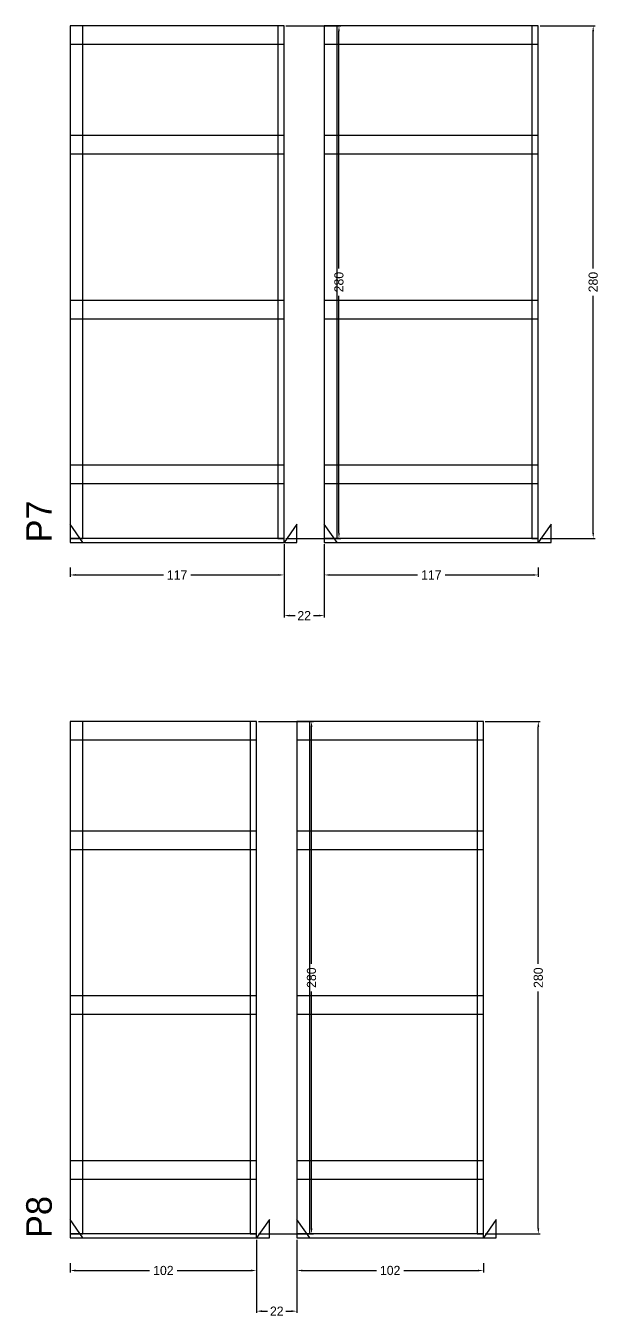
# Model space of a CAD drawing. Header units: centimetres. Extents: x -13000 to 4299, y -7226 to 295.
# Drawn here: x 3976 to 4289, y -2323 to -1618 of the extents above; entities that cross this region are included whole.
import ezdxf

# ---------------------------------------------------------------- set-up
doc = ezdxf.new("R2010")
doc.units = ezdxf.units.CM
for name, color, linetype in [('COTA', 241, 'Continuous'), ('NOMENCLATURA', 7, 'Continuous'), ('SARR_2.2x10', 60, 'Continuous'), ('SARR_2.2x7', 40, 'Continuous'), ('SARR_3.5x7', 81, 'Continuous')]:
    doc.layers.add(name, color=color, linetype=linetype)
doc.dimstyles.new('PAINEL-NOVA', dxfattribs={"dimtxt": 5, "dimasz": 3, "dimexe": 1, "dimexo": 1, "dimgap": 1, "dimtad": 1, "dimcen": 2.5, "dimazin": 3, "dimtfac": 1, "dimtmove": 0, "dimatfit": 3})

# ---------------------------------------------------------------- blocks, each defined once
blk = doc.blocks.new('_CLOSEDFILLED')
at = {"color": 0, "linetype": 'BYBLOCK'}
blk.add_solid([(-1, 0.16), (0, 0), (-1, -0.16)], dxfattribs=at)
blk = doc.blocks.new('*D191')
for p, q in [((4000, -1913.8), (4000, -1918.8)), ((4003, -1917.8), (4051, -1917.8)), ((4066, -1917.8), (4114, -1917.8)), ((4117, -1913.8), (4117, -1918.8))]:
    blk.add_line(p, q)
at = {"layer": 'Defpoints'}
for p in [(4000, -1912.8), (4000, -1917.8), (4117, -1912.8)]:
    blk.add_point(p, dxfattribs=at)
at = {"layer": 'SARR_2.2x10', "xscale": 3, "yscale": 3, "rotation": 180}
blk.add_blockref('_CLOSEDFILLED', (4000, -1917.8), dxfattribs=at)
at = {"layer": 'SARR_2.2x10', "xscale": 3, "yscale": 3}
blk.add_blockref('_CLOSEDFILLED', (4117, -1917.8), dxfattribs=at)
at = {"layer": 'SARR_2.2x10', "insert": (4058.5, -1917.8), "char_height": 5, "attachment_point": 5}
blk.add_mtext('117', dxfattribs=at)
blk = doc.blocks.new('*D192')
for p, q in [((4118, -1617.8), (4148, -1617.8)), ((4147, -1750.3), (4147, -1620.8)), ((4147, -1894.8), (4147, -1765.3)), ((4118, -1897.8), (4148, -1897.8))]:
    blk.add_line(p, q)
at = {"layer": 'Defpoints'}
for p in [(4117, -1617.8), (4117, -1897.8), (4147, -1897.8)]:
    blk.add_point(p, dxfattribs=at)
at = {"layer": 'SARR_2.2x10', "xscale": 3, "yscale": 3}
for p, rotation in [((4147, -1617.8), 90), ((4147, -1897.8), 270)]:
    blk.add_blockref('_CLOSEDFILLED', p, dxfattribs=dict(at, rotation=rotation))
at = {"layer": 'SARR_2.2x10', "insert": (4147, -1757.8), "char_height": 5, "attachment_point": 5, "rotation": 90}
blk.add_mtext('280', dxfattribs=at)
blk = doc.blocks.new('GRA-E')
at = {"layer": 'SARR_2.2x7'}
blk.add_lwpolyline([(0, 0), (7, 0), (0, 10)], close=True, dxfattribs=at)
blk = doc.blocks.new('GRA-D')
at = {"layer": 'SARR_2.2x7'}
blk.add_lwpolyline([(0, 0), (7, 0), (7, 10)], close=True, dxfattribs=at)
blk = doc.blocks.new('*D193')
for p, q in [((4139, -1913.8), (4139, -1918.8)), ((4142, -1917.8), (4190, -1917.8)), ((4205, -1917.8), (4253, -1917.8)), ((4256, -1913.8), (4256, -1918.8))]:
    blk.add_line(p, q)
at = {"layer": 'Defpoints'}
for p in [(4139, -1912.8), (4139, -1917.8), (4256, -1912.8)]:
    blk.add_point(p, dxfattribs=at)
at = {"layer": 'SARR_2.2x10', "xscale": 3, "yscale": 3, "rotation": 180}
blk.add_blockref('_CLOSEDFILLED', (4139, -1917.8), dxfattribs=at)
at = {"layer": 'SARR_2.2x10', "xscale": 3, "yscale": 3}
blk.add_blockref('_CLOSEDFILLED', (4256, -1917.8), dxfattribs=at)
at = {"layer": 'SARR_2.2x10', "insert": (4197.5, -1917.8), "char_height": 5, "attachment_point": 5}
blk.add_mtext('117', dxfattribs=at)
blk = doc.blocks.new('*D194')
for p, q in [((4257, -1617.8), (4287, -1617.8)), ((4286, -1750.3), (4286, -1620.8)), ((4286, -1894.8), (4286, -1765.3)), ((4257, -1897.8), (4287, -1897.8))]:
    blk.add_line(p, q)
at = {"layer": 'Defpoints'}
for p in [(4256, -1617.8), (4256, -1897.8), (4286, -1897.8)]:
    blk.add_point(p, dxfattribs=at)
at = {"layer": 'SARR_2.2x10', "xscale": 3, "yscale": 3}
for p, rotation in [((4286, -1617.8), 90), ((4286, -1897.8), 270)]:
    blk.add_blockref('_CLOSEDFILLED', p, dxfattribs=dict(at, rotation=rotation))
at = {"layer": 'SARR_2.2x10', "insert": (4286, -1757.8), "char_height": 5, "attachment_point": 5, "rotation": 90}
blk.add_mtext('280', dxfattribs=at)
blk = doc.blocks.new('*D195')
for p, q in [((4257, -1617.8), (4287, -1617.8)), ((4286, -1750.3), (4286, -1620.8)), ((4286, -1894.8), (4286, -1765.3)), ((4257, -1897.8), (4287, -1897.8))]:
    blk.add_line(p, q)
at = {"layer": 'Defpoints'}
for p in [(4256, -1617.8), (4256, -1897.8), (4286, -1897.8)]:
    blk.add_point(p, dxfattribs=at)
at = {"layer": 'SARR_2.2x10', "xscale": 3, "yscale": 3}
for p, rotation in [((4286, -1617.8), 90), ((4286, -1897.8), 270)]:
    blk.add_blockref('_CLOSEDFILLED', p, dxfattribs=dict(at, rotation=rotation))
at = {"layer": 'SARR_2.2x10', "insert": (4286, -1757.8), "char_height": 5, "attachment_point": 5, "rotation": 90}
blk.add_mtext('280', dxfattribs=at)
blk = doc.blocks.new('*D196')
for p, q in [((4257, -1617.8), (4287, -1617.8)), ((4286, -1750.3), (4286, -1620.8)), ((4286, -1894.8), (4286, -1765.3)), ((4257, -1897.8), (4287, -1897.8))]:
    blk.add_line(p, q)
at = {"layer": 'Defpoints'}
for p in [(4256, -1617.8), (4256, -1897.8), (4286, -1897.8)]:
    blk.add_point(p, dxfattribs=at)
at = {"layer": 'SARR_2.2x10', "xscale": 3, "yscale": 3}
for p, rotation in [((4286, -1617.8), 90), ((4286, -1897.8), 270)]:
    blk.add_blockref('_CLOSEDFILLED', p, dxfattribs=dict(at, rotation=rotation))
at = {"layer": 'SARR_2.2x10', "insert": (4286, -1757.8), "char_height": 5, "attachment_point": 5, "rotation": 90}
blk.add_mtext('280', dxfattribs=at)
blk = doc.blocks.new('*D197')
for p, q in [((4257, -1617.8), (4287, -1617.8)), ((4286, -1750.3), (4286, -1620.8)), ((4286, -1894.8), (4286, -1765.3)), ((4257, -1897.8), (4287, -1897.8))]:
    blk.add_line(p, q)
at = {"layer": 'Defpoints'}
for p in [(4256, -1617.8), (4256, -1897.8), (4286, -1897.8)]:
    blk.add_point(p, dxfattribs=at)
at = {"layer": 'SARR_2.2x10', "xscale": 3, "yscale": 3}
for p, rotation in [((4286, -1617.8), 90), ((4286, -1897.8), 270)]:
    blk.add_blockref('_CLOSEDFILLED', p, dxfattribs=dict(at, rotation=rotation))
at = {"layer": 'SARR_2.2x10', "insert": (4286, -1757.8), "char_height": 5, "attachment_point": 5, "rotation": 90}
blk.add_mtext('280', dxfattribs=at)
blk = doc.blocks.new('*D198')
for p, q in [((4257, -1617.8), (4287, -1617.8)), ((4286, -1750.3), (4286, -1620.8)), ((4286, -1894.8), (4286, -1765.3)), ((4257, -1897.8), (4287, -1897.8))]:
    blk.add_line(p, q)
at = {"layer": 'Defpoints'}
for p in [(4256, -1617.8), (4256, -1897.8), (4286, -1897.8)]:
    blk.add_point(p, dxfattribs=at)
at = {"layer": 'SARR_2.2x10', "xscale": 3, "yscale": 3}
for p, rotation in [((4286, -1617.8), 90), ((4286, -1897.8), 270)]:
    blk.add_blockref('_CLOSEDFILLED', p, dxfattribs=dict(at, rotation=rotation))
at = {"layer": 'SARR_2.2x10', "insert": (4286, -1757.8), "char_height": 5, "attachment_point": 5, "rotation": 90}
blk.add_mtext('280', dxfattribs=at)
blk = doc.blocks.new('*D199')
for p, q in [((4257, -1617.8), (4287, -1617.8)), ((4286, -1750.3), (4286, -1620.8)), ((4286, -1894.8), (4286, -1765.3)), ((4257, -1897.8), (4287, -1897.8))]:
    blk.add_line(p, q)
at = {"layer": 'Defpoints'}
for p in [(4256, -1617.8), (4256, -1897.8), (4286, -1897.8)]:
    blk.add_point(p, dxfattribs=at)
at = {"layer": 'SARR_2.2x10', "xscale": 3, "yscale": 3}
for p, rotation in [((4286, -1617.8), 90), ((4286, -1897.8), 270)]:
    blk.add_blockref('_CLOSEDFILLED', p, dxfattribs=dict(at, rotation=rotation))
at = {"layer": 'SARR_2.2x10', "insert": (4286, -1757.8), "char_height": 5, "attachment_point": 5, "rotation": 90}
blk.add_mtext('280', dxfattribs=at)
blk = doc.blocks.new('*D200')
for p, q in [((4257, -1617.8), (4287, -1617.8)), ((4286, -1750.3), (4286, -1620.8)), ((4286, -1894.8), (4286, -1765.3)), ((4257, -1897.8), (4287, -1897.8))]:
    blk.add_line(p, q)
at = {"layer": 'Defpoints'}
for p in [(4256, -1617.8), (4256, -1897.8), (4286, -1897.8)]:
    blk.add_point(p, dxfattribs=at)
at = {"layer": 'SARR_2.2x10', "xscale": 3, "yscale": 3}
for p, rotation in [((4286, -1617.8), 90), ((4286, -1897.8), 270)]:
    blk.add_blockref('_CLOSEDFILLED', p, dxfattribs=dict(at, rotation=rotation))
at = {"layer": 'SARR_2.2x10', "insert": (4286, -1757.8), "char_height": 5, "attachment_point": 5, "rotation": 90}
blk.add_mtext('280', dxfattribs=at)
blk = doc.blocks.new('*D201')
for p, q in [((4257, -1617.8), (4287, -1617.8)), ((4286, -1750.3), (4286, -1620.8)), ((4286, -1894.8), (4286, -1765.3)), ((4257, -1897.8), (4287, -1897.8))]:
    blk.add_line(p, q)
at = {"layer": 'Defpoints'}
for p in [(4256, -1617.8), (4256, -1897.8), (4286, -1897.8)]:
    blk.add_point(p, dxfattribs=at)
at = {"layer": 'SARR_2.2x10', "xscale": 3, "yscale": 3}
for p, rotation in [((4286, -1617.8), 90), ((4286, -1897.8), 270)]:
    blk.add_blockref('_CLOSEDFILLED', p, dxfattribs=dict(at, rotation=rotation))
at = {"layer": 'SARR_2.2x10', "insert": (4286, -1757.8), "char_height": 5, "attachment_point": 5, "rotation": 90}
blk.add_mtext('280', dxfattribs=at)
blk = doc.blocks.new('*D202')
for p, q in [((4257, -1617.8), (4287, -1617.8)), ((4286, -1750.3), (4286, -1620.8)), ((4286, -1894.8), (4286, -1765.3)), ((4257, -1897.8), (4287, -1897.8))]:
    blk.add_line(p, q)
at = {"layer": 'Defpoints'}
for p in [(4256, -1617.8), (4256, -1897.8), (4286, -1897.8)]:
    blk.add_point(p, dxfattribs=at)
at = {"layer": 'SARR_2.2x10', "xscale": 3, "yscale": 3}
for p, rotation in [((4286, -1617.8), 90), ((4286, -1897.8), 270)]:
    blk.add_blockref('_CLOSEDFILLED', p, dxfattribs=dict(at, rotation=rotation))
at = {"layer": 'SARR_2.2x10', "insert": (4286, -1757.8), "char_height": 5, "attachment_point": 5, "rotation": 90}
blk.add_mtext('280', dxfattribs=at)
blk = doc.blocks.new('*D203')
for p, q in [((4257, -1617.8), (4287, -1617.8)), ((4286, -1750.3), (4286, -1620.8)), ((4286, -1894.8), (4286, -1765.3)), ((4257, -1897.8), (4287, -1897.8))]:
    blk.add_line(p, q)
at = {"layer": 'Defpoints'}
for p in [(4256, -1617.8), (4256, -1897.8), (4286, -1897.8)]:
    blk.add_point(p, dxfattribs=at)
at = {"layer": 'SARR_2.2x10', "xscale": 3, "yscale": 3}
for p, rotation in [((4286, -1617.8), 90), ((4286, -1897.8), 270)]:
    blk.add_blockref('_CLOSEDFILLED', p, dxfattribs=dict(at, rotation=rotation))
at = {"layer": 'SARR_2.2x10', "insert": (4286, -1757.8), "char_height": 5, "attachment_point": 5, "rotation": 90}
blk.add_mtext('280', dxfattribs=at)
blk = doc.blocks.new('*D204')
for p, q in [((4117, -1901), (4117, -1941)), ((4139, -1901), (4139, -1941)), ((4120, -1940), (4123, -1940)), ((4133, -1940), (4136, -1940))]:
    blk.add_line(p, q)
at = {"layer": 'Defpoints'}
for p in [(4117, -1900), (4139, -1900), (4117, -1940)]:
    blk.add_point(p, dxfattribs=at)
at = {"layer": 'COTA', "xscale": 3, "yscale": 3, "rotation": 180}
blk.add_blockref('_CLOSEDFILLED', (4117, -1940), dxfattribs=at)
at = {"layer": 'COTA', "xscale": 3, "yscale": 3}
blk.add_blockref('_CLOSEDFILLED', (4139, -1940), dxfattribs=at)
at = {"layer": 'COTA', "insert": (4128, -1940), "char_height": 5, "attachment_point": 5}
blk.add_mtext('22', dxfattribs=at)
blk = doc.blocks.new('*D225')
for p, q in [((4000, -2293.8), (4000, -2298.8)), ((4003, -2297.8), (4043.5, -2297.8)), ((4058.5, -2297.8), (4099, -2297.8)), ((4102, -2293.8), (4102, -2298.8))]:
    blk.add_line(p, q)
at = {"layer": 'Defpoints'}
for p in [(4000, -2292.8), (4102, -2292.8), (4000, -2297.8)]:
    blk.add_point(p, dxfattribs=at)
at = {"layer": 'SARR_2.2x10', "xscale": 3, "yscale": 3, "rotation": 180}
blk.add_blockref('_CLOSEDFILLED', (4000, -2297.8), dxfattribs=at)
at = {"layer": 'SARR_2.2x10', "xscale": 3, "yscale": 3}
blk.add_blockref('_CLOSEDFILLED', (4102, -2297.8), dxfattribs=at)
at = {"layer": 'SARR_2.2x10', "insert": (4051, -2297.8), "char_height": 5, "attachment_point": 5}
blk.add_mtext('102', dxfattribs=at)
blk = doc.blocks.new('*D226')
for p, q in [((4103, -1997.8), (4133, -1997.8)), ((4132, -2130.3), (4132, -2000.8)), ((4132, -2274.8), (4132, -2145.3)), ((4103, -2277.8), (4133, -2277.8))]:
    blk.add_line(p, q)
at = {"layer": 'Defpoints'}
for p in [(4102, -1997.8), (4102, -2277.8), (4132, -2277.8)]:
    blk.add_point(p, dxfattribs=at)
at = {"layer": 'SARR_2.2x10', "xscale": 3, "yscale": 3}
for p, rotation in [((4132, -1997.8), 90), ((4132, -2277.8), 270)]:
    blk.add_blockref('_CLOSEDFILLED', p, dxfattribs=dict(at, rotation=rotation))
at = {"layer": 'SARR_2.2x10', "insert": (4132, -2137.8), "char_height": 5, "attachment_point": 5, "rotation": 90}
blk.add_mtext('280', dxfattribs=at)
blk = doc.blocks.new('*D227')
for p, q in [((4124, -2293.8), (4124, -2298.8)), ((4127, -2297.8), (4167.5, -2297.8)), ((4182.5, -2297.8), (4223, -2297.8)), ((4226, -2293.8), (4226, -2298.8))]:
    blk.add_line(p, q)
at = {"layer": 'Defpoints'}
for p in [(4124, -2292.8), (4226, -2292.8), (4124, -2297.8)]:
    blk.add_point(p, dxfattribs=at)
at = {"layer": 'SARR_2.2x10', "xscale": 3, "yscale": 3, "rotation": 180}
blk.add_blockref('_CLOSEDFILLED', (4124, -2297.8), dxfattribs=at)
at = {"layer": 'SARR_2.2x10', "xscale": 3, "yscale": 3}
blk.add_blockref('_CLOSEDFILLED', (4226, -2297.8), dxfattribs=at)
at = {"layer": 'SARR_2.2x10', "insert": (4175, -2297.8), "char_height": 5, "attachment_point": 5}
blk.add_mtext('102', dxfattribs=at)
blk = doc.blocks.new('*D228')
for p, q in [((4227, -1997.8), (4257, -1997.8)), ((4256, -2130.3), (4256, -2000.8)), ((4256, -2274.8), (4256, -2145.3)), ((4227, -2277.8), (4257, -2277.8))]:
    blk.add_line(p, q)
at = {"layer": 'Defpoints'}
for p in [(4226, -1997.8), (4226, -2277.8), (4256, -2277.8)]:
    blk.add_point(p, dxfattribs=at)
at = {"layer": 'SARR_2.2x10', "xscale": 3, "yscale": 3}
for p, rotation in [((4256, -1997.8), 90), ((4256, -2277.8), 270)]:
    blk.add_blockref('_CLOSEDFILLED', p, dxfattribs=dict(at, rotation=rotation))
at = {"layer": 'SARR_2.2x10', "insert": (4256, -2137.8), "char_height": 5, "attachment_point": 5, "rotation": 90}
blk.add_mtext('280', dxfattribs=at)
blk = doc.blocks.new('*D229')
for p, q in [((4227, -1997.8), (4257, -1997.8)), ((4256, -2130.3), (4256, -2000.8)), ((4256, -2274.8), (4256, -2145.3)), ((4227, -2277.8), (4257, -2277.8))]:
    blk.add_line(p, q)
at = {"layer": 'Defpoints'}
for p in [(4226, -1997.8), (4226, -2277.8), (4256, -2277.8)]:
    blk.add_point(p, dxfattribs=at)
at = {"layer": 'SARR_2.2x10', "xscale": 3, "yscale": 3}
for p, rotation in [((4256, -1997.8), 90), ((4256, -2277.8), 270)]:
    blk.add_blockref('_CLOSEDFILLED', p, dxfattribs=dict(at, rotation=rotation))
at = {"layer": 'SARR_2.2x10', "insert": (4256, -2137.8), "char_height": 5, "attachment_point": 5, "rotation": 90}
blk.add_mtext('280', dxfattribs=at)
blk = doc.blocks.new('*D230')
for p, q in [((4227, -1997.8), (4257, -1997.8)), ((4256, -2130.3), (4256, -2000.8)), ((4256, -2274.8), (4256, -2145.3)), ((4227, -2277.8), (4257, -2277.8))]:
    blk.add_line(p, q)
at = {"layer": 'Defpoints'}
for p in [(4226, -1997.8), (4226, -2277.8), (4256, -2277.8)]:
    blk.add_point(p, dxfattribs=at)
at = {"layer": 'SARR_2.2x10', "xscale": 3, "yscale": 3}
for p, rotation in [((4256, -1997.8), 90), ((4256, -2277.8), 270)]:
    blk.add_blockref('_CLOSEDFILLED', p, dxfattribs=dict(at, rotation=rotation))
at = {"layer": 'SARR_2.2x10', "insert": (4256, -2137.8), "char_height": 5, "attachment_point": 5, "rotation": 90}
blk.add_mtext('280', dxfattribs=at)
blk = doc.blocks.new('*D231')
for p, q in [((4227, -1997.8), (4257, -1997.8)), ((4256, -2130.3), (4256, -2000.8)), ((4256, -2274.8), (4256, -2145.3)), ((4227, -2277.8), (4257, -2277.8))]:
    blk.add_line(p, q)
at = {"layer": 'Defpoints'}
for p in [(4226, -1997.8), (4226, -2277.8), (4256, -2277.8)]:
    blk.add_point(p, dxfattribs=at)
at = {"layer": 'SARR_2.2x10', "xscale": 3, "yscale": 3}
for p, rotation in [((4256, -1997.8), 90), ((4256, -2277.8), 270)]:
    blk.add_blockref('_CLOSEDFILLED', p, dxfattribs=dict(at, rotation=rotation))
at = {"layer": 'SARR_2.2x10', "insert": (4256, -2137.8), "char_height": 5, "attachment_point": 5, "rotation": 90}
blk.add_mtext('280', dxfattribs=at)
blk = doc.blocks.new('*D232')
for p, q in [((4227, -1997.8), (4257, -1997.8)), ((4256, -2130.3), (4256, -2000.8)), ((4256, -2274.8), (4256, -2145.3)), ((4227, -2277.8), (4257, -2277.8))]:
    blk.add_line(p, q)
at = {"layer": 'Defpoints'}
for p in [(4226, -1997.8), (4226, -2277.8), (4256, -2277.8)]:
    blk.add_point(p, dxfattribs=at)
at = {"layer": 'SARR_2.2x10', "xscale": 3, "yscale": 3}
for p, rotation in [((4256, -1997.8), 90), ((4256, -2277.8), 270)]:
    blk.add_blockref('_CLOSEDFILLED', p, dxfattribs=dict(at, rotation=rotation))
at = {"layer": 'SARR_2.2x10', "insert": (4256, -2137.8), "char_height": 5, "attachment_point": 5, "rotation": 90}
blk.add_mtext('280', dxfattribs=at)
blk = doc.blocks.new('*D233')
for p, q in [((4227, -1997.8), (4257, -1997.8)), ((4256, -2130.3), (4256, -2000.8)), ((4256, -2274.8), (4256, -2145.3)), ((4227, -2277.8), (4257, -2277.8))]:
    blk.add_line(p, q)
at = {"layer": 'Defpoints'}
for p in [(4226, -1997.8), (4226, -2277.8), (4256, -2277.8)]:
    blk.add_point(p, dxfattribs=at)
at = {"layer": 'SARR_2.2x10', "xscale": 3, "yscale": 3}
for p, rotation in [((4256, -1997.8), 90), ((4256, -2277.8), 270)]:
    blk.add_blockref('_CLOSEDFILLED', p, dxfattribs=dict(at, rotation=rotation))
at = {"layer": 'SARR_2.2x10', "insert": (4256, -2137.8), "char_height": 5, "attachment_point": 5, "rotation": 90}
blk.add_mtext('280', dxfattribs=at)
blk = doc.blocks.new('*D234')
for p, q in [((4227, -1997.8), (4257, -1997.8)), ((4256, -2130.3), (4256, -2000.8)), ((4256, -2274.8), (4256, -2145.3)), ((4227, -2277.8), (4257, -2277.8))]:
    blk.add_line(p, q)
at = {"layer": 'Defpoints'}
for p in [(4226, -1997.8), (4226, -2277.8), (4256, -2277.8)]:
    blk.add_point(p, dxfattribs=at)
at = {"layer": 'SARR_2.2x10', "xscale": 3, "yscale": 3}
for p, rotation in [((4256, -1997.8), 90), ((4256, -2277.8), 270)]:
    blk.add_blockref('_CLOSEDFILLED', p, dxfattribs=dict(at, rotation=rotation))
at = {"layer": 'SARR_2.2x10', "insert": (4256, -2137.8), "char_height": 5, "attachment_point": 5, "rotation": 90}
blk.add_mtext('280', dxfattribs=at)
blk = doc.blocks.new('*D235')
for p, q in [((4227, -1997.8), (4257, -1997.8)), ((4256, -2130.3), (4256, -2000.8)), ((4256, -2274.8), (4256, -2145.3)), ((4227, -2277.8), (4257, -2277.8))]:
    blk.add_line(p, q)
at = {"layer": 'Defpoints'}
for p in [(4226, -1997.8), (4226, -2277.8), (4256, -2277.8)]:
    blk.add_point(p, dxfattribs=at)
at = {"layer": 'SARR_2.2x10', "xscale": 3, "yscale": 3}
for p, rotation in [((4256, -1997.8), 90), ((4256, -2277.8), 270)]:
    blk.add_blockref('_CLOSEDFILLED', p, dxfattribs=dict(at, rotation=rotation))
at = {"layer": 'SARR_2.2x10', "insert": (4256, -2137.8), "char_height": 5, "attachment_point": 5, "rotation": 90}
blk.add_mtext('280', dxfattribs=at)
blk = doc.blocks.new('*D236')
for p, q in [((4227, -1997.8), (4257, -1997.8)), ((4256, -2130.3), (4256, -2000.8)), ((4256, -2274.8), (4256, -2145.3)), ((4227, -2277.8), (4257, -2277.8))]:
    blk.add_line(p, q)
at = {"layer": 'Defpoints'}
for p in [(4226, -1997.8), (4226, -2277.8), (4256, -2277.8)]:
    blk.add_point(p, dxfattribs=at)
at = {"layer": 'SARR_2.2x10', "xscale": 3, "yscale": 3}
for p, rotation in [((4256, -1997.8), 90), ((4256, -2277.8), 270)]:
    blk.add_blockref('_CLOSEDFILLED', p, dxfattribs=dict(at, rotation=rotation))
at = {"layer": 'SARR_2.2x10', "insert": (4256, -2137.8), "char_height": 5, "attachment_point": 5, "rotation": 90}
blk.add_mtext('280', dxfattribs=at)
blk = doc.blocks.new('*D237')
for p, q in [((4227, -1997.8), (4257, -1997.8)), ((4256, -2130.3), (4256, -2000.8)), ((4256, -2274.8), (4256, -2145.3)), ((4227, -2277.8), (4257, -2277.8))]:
    blk.add_line(p, q)
at = {"layer": 'Defpoints'}
for p in [(4226, -1997.8), (4226, -2277.8), (4256, -2277.8)]:
    blk.add_point(p, dxfattribs=at)
at = {"layer": 'SARR_2.2x10', "xscale": 3, "yscale": 3}
for p, rotation in [((4256, -1997.8), 90), ((4256, -2277.8), 270)]:
    blk.add_blockref('_CLOSEDFILLED', p, dxfattribs=dict(at, rotation=rotation))
at = {"layer": 'SARR_2.2x10', "insert": (4256, -2137.8), "char_height": 5, "attachment_point": 5, "rotation": 90}
blk.add_mtext('280', dxfattribs=at)
blk = doc.blocks.new('*D238')
for p, q in [((4102, -2281), (4102, -2321)), ((4124, -2281), (4124, -2321)), ((4105, -2320), (4108, -2320)), ((4118, -2320), (4121, -2320))]:
    blk.add_line(p, q)
at = {"layer": 'Defpoints'}
for p in [(4102, -2280), (4124, -2280), (4102, -2320)]:
    blk.add_point(p, dxfattribs=at)
at = {"layer": 'COTA', "xscale": 3, "yscale": 3, "rotation": 180}
blk.add_blockref('_CLOSEDFILLED', (4102, -2320), dxfattribs=at)
at = {"layer": 'COTA', "xscale": 3, "yscale": 3}
blk.add_blockref('_CLOSEDFILLED', (4124, -2320), dxfattribs=at)
at = {"layer": 'COTA', "insert": (4113, -2320), "char_height": 5, "attachment_point": 5}
blk.add_mtext('22', dxfattribs=at)

msp = doc.modelspace()

# ---------------------------------------------------------------- linework, layer by layer
at = {"layer": 'SARR_2.2x10'}
for p, q in [((4117, -1617.8), (4000, -1617.8)), ((4000, -1617.8), (4000, -1627.8)), ((4117, -1627.8), (4117, -1617.8)), ((4256, -1617.8), (4139, -1617.8)), ((4139, -1617.8), (4139, -1627.8)), ((4256, -1627.8), (4256, -1617.8)), ((4000, -1627.8), (4117, -1627.8)), ((4139, -1627.8), (4256, -1627.8)), ((4117, -1677.8), (4000, -1677.8)), ((4000, -1677.8), (4000, -1687.8)), ((4117, -1687.8), (4117, -1677.8)), ((4256, -1677.8), (4139, -1677.8)), ((4139, -1677.8), (4139, -1687.8)), ((4256, -1687.8), (4256, -1677.8)), ((4000, -1687.8), (4117, -1687.8)), ((4139, -1687.8), (4256, -1687.8)), ((4117, -1767.8), (4000, -1767.8)), ((4000, -1767.8), (4000, -1777.8)), ((4117, -1777.8), (4117, -1767.8)), ((4256, -1767.8), (4139, -1767.8)), ((4139, -1767.8), (4139, -1777.8)), ((4256, -1777.8), (4256, -1767.8)), ((4000, -1777.8), (4117, -1777.8)), ((4139, -1777.8), (4256, -1777.8)), ((4117, -1857.8), (4000, -1857.8)), ((4000, -1857.8), (4000, -1867.8)), ((4117, -1867.8), (4117, -1857.8)), ((4256, -1857.8), (4139, -1857.8)), ((4139, -1857.8), (4139, -1867.8)), ((4256, -1867.8), (4256, -1857.8)), ((4000, -1867.8), (4117, -1867.8)), ((4139, -1867.8), (4256, -1867.8)), ((4102, -1997.8), (4000, -1997.8)), ((4000, -1997.8), (4000, -2007.8)), ((4102, -2007.8), (4102, -1997.8)), ((4226, -1997.8), (4124, -1997.8)), ((4124, -1997.8), (4124, -2007.8)), ((4226, -2007.8), (4226, -1997.8)), ((4000, -2007.8), (4102, -2007.8)), ((4124, -2007.8), (4226, -2007.8)), ((4102, -2057.8), (4000, -2057.8)), ((4000, -2057.8), (4000, -2067.8)), ((4102, -2067.8), (4102, -2057.8)), ((4226, -2057.8), (4124, -2057.8)), ((4124, -2057.8), (4124, -2067.8)), ((4226, -2067.8), (4226, -2057.8)), ((4000, -2067.8), (4102, -2067.8)), ((4124, -2067.8), (4226, -2067.8)), ((4102, -2147.8), (4000, -2147.8)), ((4000, -2147.8), (4000, -2157.8)), ((4102, -2157.8), (4102, -2147.8)), ((4226, -2147.8), (4124, -2147.8)), ((4124, -2147.8), (4124, -2157.8)), ((4226, -2157.8), (4226, -2147.8)), ((4000, -2157.8), (4102, -2157.8)), ((4124, -2157.8), (4226, -2157.8)), ((4102, -2237.8), (4000, -2237.8)), ((4000, -2237.8), (4000, -2247.8)), ((4102, -2247.8), (4102, -2237.8)), ((4226, -2237.8), (4124, -2237.8)), ((4124, -2237.8), (4124, -2247.8)), ((4226, -2247.8), (4226, -2237.8)), ((4000, -2247.8), (4102, -2247.8)), ((4124, -2247.8), (4226, -2247.8))]:
    msp.add_line(p, q, dxfattribs=at)
at = {"layer": 'SARR_2.2x7'}
for p, q in [((4007, -1617.8), (4000, -1617.8)), ((4000, -1617.8), (4000, -1897.8)), ((4007, -1897.8), (4007, -1617.8)), ((4256, -1617.8), (4252.5, -1617.8)), ((4252.5, -1617.8), (4252.5, -1897.8)), ((4256, -1897.8), (4256, -1617.8)), ((4117, -1897.8), (4000, -1897.8)), ((4000, -1897.8), (4000, -1900)), ((4000, -1897.8), (4007, -1897.8)), ((4000, -1900), (4117, -1900)), ((4117, -1900), (4117, -1897.8)), ((4256, -1897.8), (4139, -1897.8)), ((4139, -1897.8), (4139, -1900)), ((4139, -1900), (4256, -1900)), ((4252.5, -1897.8), (4256, -1897.8)), ((4256, -1900), (4256, -1897.8)), ((4007, -1997.8), (4000, -1997.8)), ((4000, -1997.8), (4000, -2277.8)), ((4007, -2277.8), (4007, -1997.8)), ((4226, -1997.8), (4222.5, -1997.8)), ((4222.5, -1997.8), (4222.5, -2277.8)), ((4226, -2277.8), (4226, -1997.8)), ((4102, -2277.8), (4000, -2277.8)), ((4000, -2277.8), (4000, -2280)), ((4000, -2277.8), (4007, -2277.8)), ((4102, -2280), (4102, -2277.8)), ((4226, -2277.8), (4124, -2277.8)), ((4124, -2277.8), (4124, -2280)), ((4222.5, -2277.8), (4226, -2277.8)), ((4226, -2280), (4226, -2277.8)), ((4000, -2280), (4102, -2280)), ((4124, -2280), (4226, -2280))]:
    msp.add_line(p, q, dxfattribs=at)
at = {"layer": 'SARR_3.5x7'}
for p, q in [((4117, -1617.8), (4113.5, -1617.8)), ((4113.5, -1617.8), (4113.5, -1897.8)), ((4117, -1897.8), (4117, -1617.8)), ((4146, -1617.8), (4139, -1617.8)), ((4139, -1617.8), (4139, -1897.8)), ((4146, -1897.8), (4146, -1617.8)), ((4113.5, -1897.8), (4117, -1897.8)), ((4139, -1897.8), (4146, -1897.8)), ((4102, -1997.8), (4098.5, -1997.8)), ((4098.5, -1997.8), (4098.5, -2277.8)), ((4102, -2277.8), (4102, -1997.8)), ((4131, -1997.8), (4124, -1997.8)), ((4124, -1997.8), (4124, -2277.8)), ((4131, -2277.8), (4131, -1997.8)), ((4098.5, -2277.8), (4102, -2277.8)), ((4124, -2277.8), (4131, -2277.8))]:
    msp.add_line(p, q, dxfattribs=at)

# ---------------------------------------------------------------- block references
at = {"layer": 'SARR_2.2x7'}
for name, p in [('GRA-E', (4000, -1900)), ('GRA-D', (4117, -1900)), ('GRA-E', (4139, -1900)), ('GRA-D', (4256, -1900)), ('GRA-E', (4000, -2280)), ('GRA-D', (4102, -2280)), ('GRA-E', (4124, -2280)), ('GRA-D', (4226, -2280))]:
    msp.add_blockref(name, p, dxfattribs=at)

# ---------------------------------------------------------------- texts
at = {"layer": 'NOMENCLATURA'}
for s, p in [('P7', (3990, -1900)), ('P8', (3990, -2280))]:
    msp.add_text(s, height=14, rotation=90, dxfattribs=at).set_placement(p)

# ---------------------------------------------------------------- dimensions: what is measured, and where the dimension line sits
at = {"layer": 'COTA'}
for base, p1, p2, picture, middle in [((4117, -1940), (4117, -1900), (4139, -1900), '*D204', (4128, -1940)), ((4102, -2320), (4102, -2280), (4124, -2280), '*D238', (4113, -2320))]:
    dim = msp.add_linear_dim(base=base, p1=p1, p2=p2, dimstyle='PAINEL-NOVA', dxfattribs=at)
    dim.commit()
    dim.dimension.update_dxf_attribs({"geometry": picture, "text_midpoint": middle})
at = {"layer": 'SARR_2.2x10'}
for base, p1, p2, picture, middle in [((4147, -1897.8), (4117, -1897.8), (4117, -1617.8), '*D192', (4147, -1757.8)), ((4286, -1897.8), (4256, -1897.8), (4256, -1617.8), '*D194', (4286, -1757.8)), ((4286, -1897.8), (4256, -1897.8), (4256, -1617.8), '*D195', (4286, -1757.8)), ((4286, -1897.8), (4256, -1897.8), (4256, -1617.8), '*D196', (4286, -1757.8)), ((4286, -1897.8), (4256, -1897.8), (4256, -1617.8), '*D197', (4286, -1757.8)), ((4286, -1897.8), (4256, -1897.8), (4256, -1617.8), '*D198', (4286, -1757.8)), ((4286, -1897.8), (4256, -1897.8), (4256, -1617.8), '*D199', (4286, -1757.8)), ((4286, -1897.8), (4256, -1897.8), (4256, -1617.8), '*D200', (4286, -1757.8)), ((4286, -1897.8), (4256, -1897.8), (4256, -1617.8), '*D201', (4286, -1757.8)), ((4286, -1897.8), (4256, -1897.8), (4256, -1617.8), '*D202', (4286, -1757.8)), ((4286, -1897.8), (4256, -1897.8), (4256, -1617.8), '*D203', (4286, -1757.8)), ((4132, -2277.8), (4102, -2277.8), (4102, -1997.8), '*D226', (4132, -2137.8)), ((4256, -2277.8), (4226, -2277.8), (4226, -1997.8), '*D228', (4256, -2137.8)), ((4256, -2277.8), (4226, -2277.8), (4226, -1997.8), '*D229', (4256, -2137.8)), ((4256, -2277.8), (4226, -2277.8), (4226, -1997.8), '*D230', (4256, -2137.8)), ((4256, -2277.8), (4226, -2277.8), (4226, -1997.8), '*D231', (4256, -2137.8)), ((4256, -2277.8), (4226, -2277.8), (4226, -1997.8), '*D232', (4256, -2137.8)), ((4256, -2277.8), (4226, -2277.8), (4226, -1997.8), '*D233', (4256, -2137.8)), ((4256, -2277.8), (4226, -2277.8), (4226, -1997.8), '*D234', (4256, -2137.8)), ((4256, -2277.8), (4226, -2277.8), (4226, -1997.8), '*D235', (4256, -2137.8)), ((4256, -2277.8), (4226, -2277.8), (4226, -1997.8), '*D236', (4256, -2137.8)), ((4256, -2277.8), (4226, -2277.8), (4226, -1997.8), '*D237', (4256, -2137.8))]:
    dim = msp.add_linear_dim(base=base, p1=p1, p2=p2, angle=90, dimstyle='PAINEL-NOVA', dxfattribs=at)
    dim.commit()
    dim.dimension.update_dxf_attribs({"geometry": picture, "text_midpoint": middle})
for base, p1, p2, picture, middle in [((4000, -1917.8), (4000, -1912.8), (4117, -1912.8), '*D191', (4058.5, -1917.8)), ((4139, -1917.8), (4139, -1912.8), (4256, -1912.8), '*D193', (4197.5, -1917.8)), ((4000, -2297.8), (4000, -2292.8), (4102, -2292.8), '*D225', (4051, -2297.8)), ((4124, -2297.8), (4124, -2292.8), (4226, -2292.8), '*D227', (4175, -2297.8))]:
    dim = msp.add_linear_dim(base=base, p1=p1, p2=p2, dimstyle='PAINEL-NOVA', dxfattribs=at)
    dim.commit()
    dim.dimension.update_dxf_attribs({"geometry": picture, "text_midpoint": middle})

doc.saveas('drawing.dxf')
